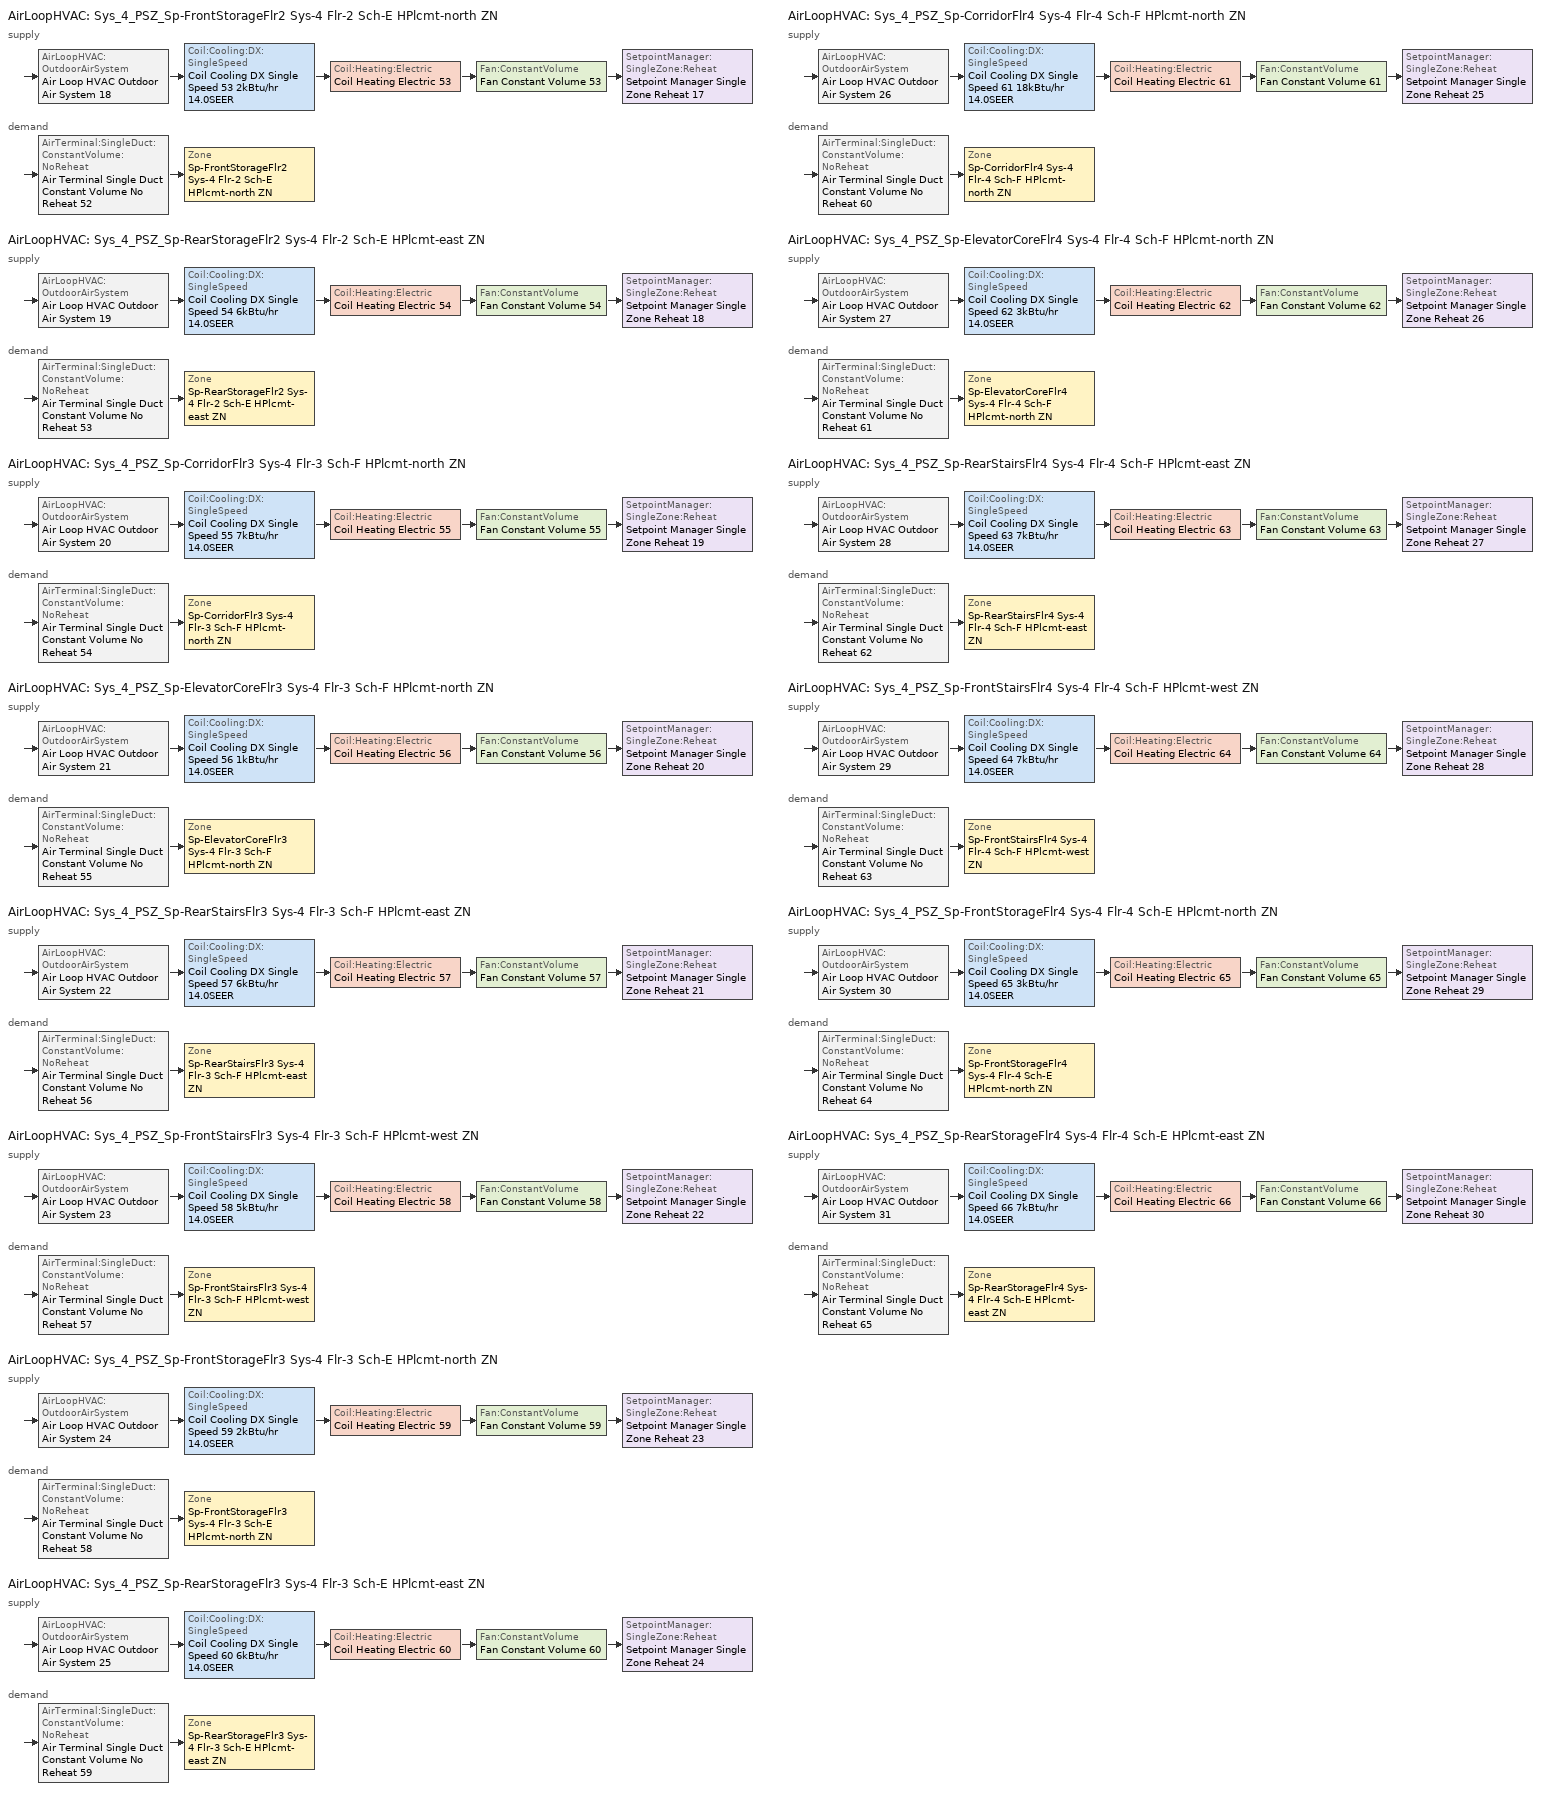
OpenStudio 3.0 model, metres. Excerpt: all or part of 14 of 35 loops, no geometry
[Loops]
AirLoopHVAC 'Sys_4_PSZ_Sp-FrontStorageFlr2 Sys-4 Flr-2 Sch-E HPlcmt-north ZN'
 supply: AirLoopHVAC:OutdoorAirSystem 'Air Loop HVAC Outdoor Air System 18' > Coil:Cooling:DX:SingleSpeed 'Coil Cooling DX Single Speed 53 2kBtu/hr 14.0SEER' > Coil:Heating:Electric 'Coil Heating Electric 53' > Fan:ConstantVolume 'Fan Constant Volume 53' > SetpointManager:SingleZone:Reheat 'Setpoint Manager Single Zone Reheat 17'
 demand: AirTerminal:SingleDuct:ConstantVolume:NoReheat 'Air Terminal Single Duct Constant Volume No Reheat 52' > Zone 'Sp-FrontStorageFlr2 Sys-4 Flr-2 Sch-E HPlcmt-north ZN'
AirLoopHVAC 'Sys_4_PSZ_Sp-RearStorageFlr2 Sys-4 Flr-2 Sch-E HPlcmt-east ZN'
 supply: AirLoopHVAC:OutdoorAirSystem 'Air Loop HVAC Outdoor Air System 19' > Coil:Cooling:DX:SingleSpeed 'Coil Cooling DX Single Speed 54 6kBtu/hr 14.0SEER' > Coil:Heating:Electric 'Coil Heating Electric 54' > Fan:ConstantVolume 'Fan Constant Volume 54' > SetpointManager:SingleZone:Reheat 'Setpoint Manager Single Zone Reheat 18'
 demand: AirTerminal:SingleDuct:ConstantVolume:NoReheat 'Air Terminal Single Duct Constant Volume No Reheat 53' > Zone 'Sp-RearStorageFlr2 Sys-4 Flr-2 Sch-E HPlcmt-east ZN'
AirLoopHVAC 'Sys_4_PSZ_Sp-CorridorFlr3 Sys-4 Flr-3 Sch-F HPlcmt-north ZN'
 supply: AirLoopHVAC:OutdoorAirSystem 'Air Loop HVAC Outdoor Air System 20' > Coil:Cooling:DX:SingleSpeed 'Coil Cooling DX Single Speed 55 7kBtu/hr 14.0SEER' > Coil:Heating:Electric 'Coil Heating Electric 55' > Fan:ConstantVolume 'Fan Constant Volume 55' > SetpointManager:SingleZone:Reheat 'Setpoint Manager Single Zone Reheat 19'
 demand: AirTerminal:SingleDuct:ConstantVolume:NoReheat 'Air Terminal Single Duct Constant Volume No Reheat 54' > Zone 'Sp-CorridorFlr3 Sys-4 Flr-3 Sch-F HPlcmt-north ZN'
AirLoopHVAC 'Sys_4_PSZ_Sp-ElevatorCoreFlr3 Sys-4 Flr-3 Sch-F HPlcmt-north ZN'
 supply: AirLoopHVAC:OutdoorAirSystem 'Air Loop HVAC Outdoor Air System 21' > Coil:Cooling:DX:SingleSpeed 'Coil Cooling DX Single Speed 56 1kBtu/hr 14.0SEER' > Coil:Heating:Electric 'Coil Heating Electric 56' > Fan:ConstantVolume 'Fan Constant Volume 56' > SetpointManager:SingleZone:Reheat 'Setpoint Manager Single Zone Reheat 20'
 demand: AirTerminal:SingleDuct:ConstantVolume:NoReheat 'Air Terminal Single Duct Constant Volume No Reheat 55' > Zone 'Sp-ElevatorCoreFlr3 Sys-4 Flr-3 Sch-F HPlcmt-north ZN'
AirLoopHVAC 'Sys_4_PSZ_Sp-RearStairsFlr3 Sys-4 Flr-3 Sch-F HPlcmt-east ZN'
 supply: AirLoopHVAC:OutdoorAirSystem 'Air Loop HVAC Outdoor Air System 22' > Coil:Cooling:DX:SingleSpeed 'Coil Cooling DX Single Speed 57 6kBtu/hr 14.0SEER' > Coil:Heating:Electric 'Coil Heating Electric 57' > Fan:ConstantVolume 'Fan Constant Volume 57' > SetpointManager:SingleZone:Reheat 'Setpoint Manager Single Zone Reheat 21'
 demand: AirTerminal:SingleDuct:ConstantVolume:NoReheat 'Air Terminal Single Duct Constant Volume No Reheat 56' > Zone 'Sp-RearStairsFlr3 Sys-4 Flr-3 Sch-F HPlcmt-east ZN'
AirLoopHVAC 'Sys_4_PSZ_Sp-FrontStairsFlr3 Sys-4 Flr-3 Sch-F HPlcmt-west ZN'
 supply: AirLoopHVAC:OutdoorAirSystem 'Air Loop HVAC Outdoor Air System 23' > Coil:Cooling:DX:SingleSpeed 'Coil Cooling DX Single Speed 58 5kBtu/hr 14.0SEER' > Coil:Heating:Electric 'Coil Heating Electric 58' > Fan:ConstantVolume 'Fan Constant Volume 58' > SetpointManager:SingleZone:Reheat 'Setpoint Manager Single Zone Reheat 22'
 demand: AirTerminal:SingleDuct:ConstantVolume:NoReheat 'Air Terminal Single Duct Constant Volume No Reheat 57' > Zone 'Sp-FrontStairsFlr3 Sys-4 Flr-3 Sch-F HPlcmt-west ZN'
AirLoopHVAC 'Sys_4_PSZ_Sp-FrontStorageFlr3 Sys-4 Flr-3 Sch-E HPlcmt-north ZN'
 supply: AirLoopHVAC:OutdoorAirSystem 'Air Loop HVAC Outdoor Air System 24' > Coil:Cooling:DX:SingleSpeed 'Coil Cooling DX Single Speed 59 2kBtu/hr 14.0SEER' > Coil:Heating:Electric 'Coil Heating Electric 59' > Fan:ConstantVolume 'Fan Constant Volume 59' > SetpointManager:SingleZone:Reheat 'Setpoint Manager Single Zone Reheat 23'
 demand: AirTerminal:SingleDuct:ConstantVolume:NoReheat 'Air Terminal Single Duct Constant Volume No Reheat 58' > Zone 'Sp-FrontStorageFlr3 Sys-4 Flr-3 Sch-E HPlcmt-north ZN'
AirLoopHVAC 'Sys_4_PSZ_Sp-RearStorageFlr3 Sys-4 Flr-3 Sch-E HPlcmt-east ZN'
 supply: AirLoopHVAC:OutdoorAirSystem 'Air Loop HVAC Outdoor Air System 25' > Coil:Cooling:DX:SingleSpeed 'Coil Cooling DX Single Speed 60 6kBtu/hr 14.0SEER' > Coil:Heating:Electric 'Coil Heating Electric 60' > Fan:ConstantVolume 'Fan Constant Volume 60' > SetpointManager:SingleZone:Reheat 'Setpoint Manager Single Zone Reheat 24'
 demand: AirTerminal:SingleDuct:ConstantVolume:NoReheat 'Air Terminal Single Duct Constant Volume No Reheat 59' > Zone 'Sp-RearStorageFlr3 Sys-4 Flr-3 Sch-E HPlcmt-east ZN'
AirLoopHVAC 'Sys_4_PSZ_Sp-CorridorFlr4 Sys-4 Flr-4 Sch-F HPlcmt-north ZN'
 supply: AirLoopHVAC:OutdoorAirSystem 'Air Loop HVAC Outdoor Air System 26' > Coil:Cooling:DX:SingleSpeed 'Coil Cooling DX Single Speed 61 18kBtu/hr 14.0SEER' > Coil:Heating:Electric 'Coil Heating Electric 61' > Fan:ConstantVolume 'Fan Constant Volume 61' > SetpointManager:SingleZone:Reheat 'Setpoint Manager Single Zone Reheat 25'
 demand: AirTerminal:SingleDuct:ConstantVolume:NoReheat 'Air Terminal Single Duct Constant Volume No Reheat 60' > Zone 'Sp-CorridorFlr4 Sys-4 Flr-4 Sch-F HPlcmt-north ZN'
AirLoopHVAC 'Sys_4_PSZ_Sp-ElevatorCoreFlr4 Sys-4 Flr-4 Sch-F HPlcmt-north ZN'
 supply: AirLoopHVAC:OutdoorAirSystem 'Air Loop HVAC Outdoor Air System 27' > Coil:Cooling:DX:SingleSpeed 'Coil Cooling DX Single Speed 62 3kBtu/hr 14.0SEER' > Coil:Heating:Electric 'Coil Heating Electric 62' > Fan:ConstantVolume 'Fan Constant Volume 62' > SetpointManager:SingleZone:Reheat 'Setpoint Manager Single Zone Reheat 26'
 demand: AirTerminal:SingleDuct:ConstantVolume:NoReheat 'Air Terminal Single Duct Constant Volume No Reheat 61' > Zone 'Sp-ElevatorCoreFlr4 Sys-4 Flr-4 Sch-F HPlcmt-north ZN'
AirLoopHVAC 'Sys_4_PSZ_Sp-RearStairsFlr4 Sys-4 Flr-4 Sch-F HPlcmt-east ZN'
 supply: AirLoopHVAC:OutdoorAirSystem 'Air Loop HVAC Outdoor Air System 28' > Coil:Cooling:DX:SingleSpeed 'Coil Cooling DX Single Speed 63 7kBtu/hr 14.0SEER' > Coil:Heating:Electric 'Coil Heating Electric 63' > Fan:ConstantVolume 'Fan Constant Volume 63' > SetpointManager:SingleZone:Reheat 'Setpoint Manager Single Zone Reheat 27'
 demand: AirTerminal:SingleDuct:ConstantVolume:NoReheat 'Air Terminal Single Duct Constant Volume No Reheat 62' > Zone 'Sp-RearStairsFlr4 Sys-4 Flr-4 Sch-F HPlcmt-east ZN'
AirLoopHVAC 'Sys_4_PSZ_Sp-FrontStairsFlr4 Sys-4 Flr-4 Sch-F HPlcmt-west ZN'
 supply: AirLoopHVAC:OutdoorAirSystem 'Air Loop HVAC Outdoor Air System 29' > Coil:Cooling:DX:SingleSpeed 'Coil Cooling DX Single Speed 64 7kBtu/hr 14.0SEER' > Coil:Heating:Electric 'Coil Heating Electric 64' > Fan:ConstantVolume 'Fan Constant Volume 64' > SetpointManager:SingleZone:Reheat 'Setpoint Manager Single Zone Reheat 28'
 demand: AirTerminal:SingleDuct:ConstantVolume:NoReheat 'Air Terminal Single Duct Constant Volume No Reheat 63' > Zone 'Sp-FrontStairsFlr4 Sys-4 Flr-4 Sch-F HPlcmt-west ZN'
AirLoopHVAC 'Sys_4_PSZ_Sp-FrontStorageFlr4 Sys-4 Flr-4 Sch-E HPlcmt-north ZN'
 supply: AirLoopHVAC:OutdoorAirSystem 'Air Loop HVAC Outdoor Air System 30' > Coil:Cooling:DX:SingleSpeed 'Coil Cooling DX Single Speed 65 3kBtu/hr 14.0SEER' > Coil:Heating:Electric 'Coil Heating Electric 65' > Fan:ConstantVolume 'Fan Constant Volume 65' > SetpointManager:SingleZone:Reheat 'Setpoint Manager Single Zone Reheat 29'
 demand: AirTerminal:SingleDuct:ConstantVolume:NoReheat 'Air Terminal Single Duct Constant Volume No Reheat 64' > Zone 'Sp-FrontStorageFlr4 Sys-4 Flr-4 Sch-E HPlcmt-north ZN'
AirLoopHVAC 'Sys_4_PSZ_Sp-RearStorageFlr4 Sys-4 Flr-4 Sch-E HPlcmt-east ZN'
 supply: AirLoopHVAC:OutdoorAirSystem 'Air Loop HVAC Outdoor Air System 31' > Coil:Cooling:DX:SingleSpeed 'Coil Cooling DX Single Speed 66 7kBtu/hr 14.0SEER' > Coil:Heating:Electric 'Coil Heating Electric 66' > Fan:ConstantVolume 'Fan Constant Volume 66' > SetpointManager:SingleZone:Reheat 'Setpoint Manager Single Zone Reheat 30'
 demand: AirTerminal:SingleDuct:ConstantVolume:NoReheat 'Air Terminal Single Duct Constant Volume No Reheat 65' > Zone 'Sp-RearStorageFlr4 Sys-4 Flr-4 Sch-E HPlcmt-east ZN'
[Sizing:Zone] Zone Cooling Design Supply Air Temperature Input Method=SupplyAirTemperature; Zone Cooling Design Supply Air Temperature {C}=13; Zone Cooling Design Supply Air Temperature Difference {deltaC}=11.11; Zone Heating Design Supply Air Temperature Input Method=SupplyAirTemperature; Zone Heating Design Supply Air Temperature {C}=43; Zone Heating Design Supply Air Temperature Difference {deltaC}=11.11; Zone Cooling Design Supply Air Humidity Ratio {kg-H2O/kg-air}=0.0085; Zone Heating Design Supply Air Humidity Ratio {kg-H2O/kg-air}=0.008; Zone Heating Sizing Factor=1.3; Zone Cooling Sizing Factor=1.1; Cooling Design Air Flow Method=DesignDay; Heating Design Air Flow Method=DesignDay; Account for Dedicated Outdoor Air System=No; Dedicated Outdoor Air System Control Strategy=NeutralSupplyAir; Dedicated Outdoor Air Low Setpoint Temperature for Design {C}=autosize; Dedicated Outdoor Air High Setpoint Temperature for Design {C}=autosize
Sp-FrontStorageFlr2 Sys-4 Flr-2 Sch-E HPlcmt-north ZN; Sp-RearStorageFlr2 Sys-4 Flr-2 Sch-E HPlcmt-east ZN; Sp-CorridorFlr3 Sys-4 Flr-3 Sch-F HPlcmt-north ZN; Sp-ElevatorCoreFlr3 Sys-4 Flr-3 Sch-F HPlcmt-north ZN; Sp-RearStairsFlr3 Sys-4 Flr-3 Sch-F HPlcmt-east ZN; Sp-FrontStairsFlr3 Sys-4 Flr-3 Sch-F HPlcmt-west ZN; Sp-FrontStorageFlr3 Sys-4 Flr-3 Sch-E HPlcmt-north ZN; Sp-RearStorageFlr3 Sys-4 Flr-3 Sch-E HPlcmt-east ZN; Sp-CorridorFlr4 Sys-4 Flr-4 Sch-F HPlcmt-north ZN; Sp-ElevatorCoreFlr4 Sys-4 Flr-4 Sch-F HPlcmt-north ZN; Sp-RearStairsFlr4 Sys-4 Flr-4 Sch-F HPlcmt-east ZN; Sp-FrontStairsFlr4 Sys-4 Flr-4 Sch-F HPlcmt-west ZN; Sp-FrontStorageFlr4 Sys-4 Flr-4 Sch-E HPlcmt-north ZN; Sp-RearStorageFlr4 Sys-4 Flr-4 Sch-E HPlcmt-east ZN
[Zone equipment]
Sp-FrontStorageFlr2 Sys-4 Flr-2 Sch-E HPlcmt-north ZN: Air Terminal Single Duct Constant Volume No Reheat 52, Zone HVAC Baseboard Convective Electric 52
Sp-RearStorageFlr2 Sys-4 Flr-2 Sch-E HPlcmt-east ZN: Air Terminal Single Duct Constant Volume No Reheat 53, Zone HVAC Baseboard Convective Electric 53
Sp-CorridorFlr3 Sys-4 Flr-3 Sch-F HPlcmt-north ZN: Air Terminal Single Duct Constant Volume No Reheat 54, Zone HVAC Baseboard Convective Electric 54
Sp-ElevatorCoreFlr3 Sys-4 Flr-3 Sch-F HPlcmt-north ZN: Air Terminal Single Duct Constant Volume No Reheat 55, Zone HVAC Baseboard Convective Electric 55
Sp-RearStairsFlr3 Sys-4 Flr-3 Sch-F HPlcmt-east ZN: Air Terminal Single Duct Constant Volume No Reheat 56, Zone HVAC Baseboard Convective Electric 56
Sp-FrontStairsFlr3 Sys-4 Flr-3 Sch-F HPlcmt-west ZN: Air Terminal Single Duct Constant Volume No Reheat 57, Zone HVAC Baseboard Convective Electric 57
Sp-FrontStorageFlr3 Sys-4 Flr-3 Sch-E HPlcmt-north ZN: Air Terminal Single Duct Constant Volume No Reheat 58, Zone HVAC Baseboard Convective Electric 58
Sp-RearStorageFlr3 Sys-4 Flr-3 Sch-E HPlcmt-east ZN: Air Terminal Single Duct Constant Volume No Reheat 59, Zone HVAC Baseboard Convective Electric 59
Sp-CorridorFlr4 Sys-4 Flr-4 Sch-F HPlcmt-north ZN: Air Terminal Single Duct Constant Volume No Reheat 60, Zone HVAC Baseboard Convective Electric 60
Sp-ElevatorCoreFlr4 Sys-4 Flr-4 Sch-F HPlcmt-north ZN: Air Terminal Single Duct Constant Volume No Reheat 61, Zone HVAC Baseboard Convective Electric 61
Sp-RearStairsFlr4 Sys-4 Flr-4 Sch-F HPlcmt-east ZN: Air Terminal Single Duct Constant Volume No Reheat 62, Zone HVAC Baseboard Convective Electric 62
Sp-FrontStairsFlr4 Sys-4 Flr-4 Sch-F HPlcmt-west ZN: Air Terminal Single Duct Constant Volume No Reheat 63, Zone HVAC Baseboard Convective Electric 63
Sp-FrontStorageFlr4 Sys-4 Flr-4 Sch-E HPlcmt-north ZN: Air Terminal Single Duct Constant Volume No Reheat 64, Zone HVAC Baseboard Convective Electric 64
Sp-RearStorageFlr4 Sys-4 Flr-4 Sch-E HPlcmt-east ZN: Air Terminal Single Duct Constant Volume No Reheat 65, Zone HVAC Baseboard Convective Electric 65
[AirLoopHVAC] Design Supply Air Flow Rate {m3/s}=AutoSize
Name | Availability Schedule
Sys_4_PSZ_Sp-FrontStorageFlr2 Sys-4 Flr-2 Sch-E HPlcmt-north ZN | Sys_4_PSZ_Sp-FrontStorageFlr2 Sys-4 Flr-2 Sch-E HPlcmt-north ZN Occ Sch
Sys_4_PSZ_Sp-RearStorageFlr2 Sys-4 Flr-2 Sch-E HPlcmt-east ZN | Sys_4_PSZ_Sp-RearStorageFlr2 Sys-4 Flr-2 Sch-E HPlcmt-east ZN Occ Sch
Sys_4_PSZ_Sp-CorridorFlr3 Sys-4 Flr-3 Sch-F HPlcmt-north ZN | Sys_4_PSZ_Sp-CorridorFlr3 Sys-4 Flr-3 Sch-F HPlcmt-north ZN Occ Sch
Sys_4_PSZ_Sp-ElevatorCoreFlr3 Sys-4 Flr-3 Sch-F HPlcmt-north ZN | Sys_4_PSZ_Sp-ElevatorCoreFlr3 Sys-4 Flr-3 Sch-F HPlcmt-north ZN Occ Sch
Sys_4_PSZ_Sp-RearStairsFlr3 Sys-4 Flr-3 Sch-F HPlcmt-east ZN | Sys_4_PSZ_Sp-RearStairsFlr3 Sys-4 Flr-3 Sch-F HPlcmt-east ZN Occ Sch
Sys_4_PSZ_Sp-FrontStairsFlr3 Sys-4 Flr-3 Sch-F HPlcmt-west ZN | Sys_4_PSZ_Sp-FrontStairsFlr3 Sys-4 Flr-3 Sch-F HPlcmt-west ZN Occ Sch
Sys_4_PSZ_Sp-FrontStorageFlr3 Sys-4 Flr-3 Sch-E HPlcmt-north ZN | Sys_4_PSZ_Sp-FrontStorageFlr3 Sys-4 Flr-3 Sch-E HPlcmt-north ZN Occ Sch
Sys_4_PSZ_Sp-RearStorageFlr3 Sys-4 Flr-3 Sch-E HPlcmt-east ZN | Sys_4_PSZ_Sp-RearStorageFlr3 Sys-4 Flr-3 Sch-E HPlcmt-east ZN Occ Sch
Sys_4_PSZ_Sp-CorridorFlr4 Sys-4 Flr-4 Sch-F HPlcmt-north ZN | Sys_4_PSZ_Sp-CorridorFlr4 Sys-4 Flr-4 Sch-F HPlcmt-north ZN Occ Sch
Sys_4_PSZ_Sp-ElevatorCoreFlr4 Sys-4 Flr-4 Sch-F HPlcmt-north ZN | Sys_4_PSZ_Sp-ElevatorCoreFlr4 Sys-4 Flr-4 Sch-F HPlcmt-north ZN Occ Sch
Sys_4_PSZ_Sp-RearStairsFlr4 Sys-4 Flr-4 Sch-F HPlcmt-east ZN | Sys_4_PSZ_Sp-RearStairsFlr4 Sys-4 Flr-4 Sch-F HPlcmt-east ZN Occ Sch
Sys_4_PSZ_Sp-FrontStairsFlr4 Sys-4 Flr-4 Sch-F HPlcmt-west ZN | Sys_4_PSZ_Sp-FrontStairsFlr4 Sys-4 Flr-4 Sch-F HPlcmt-west ZN Occ Sch
Sys_4_PSZ_Sp-FrontStorageFlr4 Sys-4 Flr-4 Sch-E HPlcmt-north ZN | Sys_4_PSZ_Sp-FrontStorageFlr4 Sys-4 Flr-4 Sch-E HPlcmt-north ZN Occ Sch
Sys_4_PSZ_Sp-RearStorageFlr4 Sys-4 Flr-4 Sch-E HPlcmt-east ZN | Sys_4_PSZ_Sp-RearStorageFlr4 Sys-4 Flr-4 Sch-E HPlcmt-east ZN Occ Sch
[Sizing:System] Type of Load to Size On=Sensible; Design Outdoor Air Flow Rate {m3/s}=Autosize; Central Heating Maximum System Air Flow Ratio=1; Preheat Design Temperature {C}=7; Preheat Design Humidity Ratio {kg-H2O/kg-Air}=0.008; Precool Design Temperature {C}=13; Precool Design Humidity Ratio {kg-H2O/kg-Air}=0.008; Central Cooling Design Supply Air Temperature {C}=13; Central Heating Design Supply Air Temperature {C}=43; Sizing Option=NonCoincident; 100% Outdoor Air in Cooling=No; 100% Outdoor Air in Heating=No; Central Cooling Design Supply Air Humidity Ratio {kg-H2O/kg-Air}=0.0085; Central Heating Design Supply Air Humidity Ratio {kg-H2O/kg-Air}=0.008; Cooling Design Air Flow Method=DesignDay; Cooling Design Air Flow Rate {m3/s}=0; Heating Design Air Flow Method=DesignDay; Heating Design Air Flow Rate {m3/s}=0; System Outdoor Air Method=ZoneSum; Zone Maximum Outdoor Air Fraction=1; Cooling Supply Air Flow Rate Per Floor Area {m3/s-m2}=0.00996765; Cooling Fraction of Autosized Cooling Supply Air Flow Rate=1; Cooling Supply Air Flow Rate Per Unit Cooling Capacity {m3/s-W}=3.94755e-05; Heating Supply Air Flow Rate Per Floor Area {m3/s-m2}=0.00996765; Heating Fraction of Autosized Heating Supply Air Flow Rate=1; Heating Fraction of Autosized Cooling Supply Air Flow Rate=1; Heating Supply Air Flow Rate Per Unit Heating Capacity {m3/s-W}=3.15882e-05; Cooling Design Capacity Method=CoolingDesignCapacity; Cooling Design Capacity {W}=autosize; Cooling Design Capacity Per Floor Area {W/m2}=234.7; Fraction of Autosized Cooling Design Capacity=1; Heating Design Capacity Method=HeatingDesignCapacity; Heating Design Capacity {W}=autosize; Heating Design Capacity Per Floor Area {W/m2}=157; Fraction of Autosized Heating Design Capacity=1; Central Cooling Capacity Control Method=OnOff
Sys_4_PSZ_Sp-FrontStorageFlr2 Sys-4 Flr-2 Sch-E HPlcmt-north ZN; Sys_4_PSZ_Sp-RearStorageFlr2 Sys-4 Flr-2 Sch-E HPlcmt-east ZN; Sys_4_PSZ_Sp-CorridorFlr3 Sys-4 Flr-3 Sch-F HPlcmt-north ZN; Sys_4_PSZ_Sp-ElevatorCoreFlr3 Sys-4 Flr-3 Sch-F HPlcmt-north ZN; Sys_4_PSZ_Sp-RearStairsFlr3 Sys-4 Flr-3 Sch-F HPlcmt-east ZN; Sys_4_PSZ_Sp-FrontStairsFlr3 Sys-4 Flr-3 Sch-F HPlcmt-west ZN; Sys_4_PSZ_Sp-FrontStorageFlr3 Sys-4 Flr-3 Sch-E HPlcmt-north ZN; Sys_4_PSZ_Sp-RearStorageFlr3 Sys-4 Flr-3 Sch-E HPlcmt-east ZN; Sys_4_PSZ_Sp-CorridorFlr4 Sys-4 Flr-4 Sch-F HPlcmt-north ZN; Sys_4_PSZ_Sp-ElevatorCoreFlr4 Sys-4 Flr-4 Sch-F HPlcmt-north ZN; Sys_4_PSZ_Sp-RearStairsFlr4 Sys-4 Flr-4 Sch-F HPlcmt-east ZN; Sys_4_PSZ_Sp-FrontStairsFlr4 Sys-4 Flr-4 Sch-F HPlcmt-west ZN; Sys_4_PSZ_Sp-FrontStorageFlr4 Sys-4 Flr-4 Sch-E HPlcmt-north ZN; Sys_4_PSZ_Sp-RearStorageFlr4 Sys-4 Flr-4 Sch-E HPlcmt-east ZN
[Fan:ConstantVolume] Availability Schedule=Always On Discrete; Fan Total Efficiency=0.39975; Pressure Rise {Pa}=640; Maximum Flow Rate {m3/s}=AutoSize; Motor Efficiency=0.615
Fan Constant Volume 53; Fan Constant Volume 54; Fan Constant Volume 55; Fan Constant Volume 56; Fan Constant Volume 57; Fan Constant Volume 58; Fan Constant Volume 59; Fan Constant Volume 60; Fan Constant Volume 61; Fan Constant Volume 62; Fan Constant Volume 63; Fan Constant Volume 64; Fan Constant Volume 65; Fan Constant Volume 66
[Coil:Heating:Electric] Availability Schedule=Always On Discrete
Coil Heating Electric 53; Coil Heating Electric 54; Coil Heating Electric 55; Coil Heating Electric 56; Coil Heating Electric 57; Coil Heating Electric 58; Coil Heating Electric 59; Coil Heating Electric 60; Coil Heating Electric 61; Coil Heating Electric 62; Coil Heating Electric 63; Coil Heating Electric 64; Coil Heating Electric 65; Coil Heating Electric 66
[Coil:Cooling:DX:SingleSpeed] Availability Schedule=Always On Discrete; Rated Total Cooling Capacity {W}=autosize; Rated Sensible Heat Ratio=autosize; Rated COP {W/W}=4.11713; Rated Air Flow Rate {m3/s}=autosize; Rated Evaporator Fan Power Per Volume Flow Rate {W/(m3/s)}=773.3; Total Cooling Capacity Function of Temperature Curve=DXCOOL-NECB2011-REF-CAPFT; Total Cooling Capacity Function of Flow Fraction Curve=DXCOOL-NECB2011-REF-CAPFFLOW; Energy Input Ratio Function of Temperature Curve=DXCOOL-NECB2011-REF-COOLEIRFT; Energy Input Ratio Function of Flow Fraction Curve=DXCOOL-NECB2011-REF-COOLEIRFFLOW; Part Load Fraction Correlation Curve=DXCOOL-NECB2011-REF-COOLPLFFPLR; Condenser Type=AirCooled; Evaporative Condenser Effectiveness=0; Evaporative Condenser Air Flow Rate {m3/s}=Autosize; Evaporative Condenser Pump Rated Power Consumption {W}=Autosize; Crankcase Heater Capacity {W}=0; Maximum Outdoor Dry-Bulb Temperature for Crankcase Heater Operation {C}=0; Basin Heater Capacity {W/K}=0; Basin Heater Setpoint Temperature {C}=10
Coil Cooling DX Single Speed 53 2kBtu/hr 14.0SEER; Coil Cooling DX Single Speed 54 6kBtu/hr 14.0SEER; Coil Cooling DX Single Speed 55 7kBtu/hr 14.0SEER; Coil Cooling DX Single Speed 56 1kBtu/hr 14.0SEER; Coil Cooling DX Single Speed 57 6kBtu/hr 14.0SEER; Coil Cooling DX Single Speed 58 5kBtu/hr 14.0SEER; Coil Cooling DX Single Speed 59 2kBtu/hr 14.0SEER; Coil Cooling DX Single Speed 60 6kBtu/hr 14.0SEER; Coil Cooling DX Single Speed 61 18kBtu/hr 14.0SEER; Coil Cooling DX Single Speed 62 3kBtu/hr 14.0SEER; Coil Cooling DX Single Speed 63 7kBtu/hr 14.0SEER; Coil Cooling DX Single Speed 64 7kBtu/hr 14.0SEER; Coil Cooling DX Single Speed 65 3kBtu/hr 14.0SEER; Coil Cooling DX Single Speed 66 7kBtu/hr 14.0SEER
[Controller:OutdoorAir] Minimum Outdoor Air Flow Rate {m3/s}=autosize; Maximum Outdoor Air Flow Rate {m3/s}=Autosize; Economizer Control Type=NoEconomizer; Economizer Control Action Type=ModulateFlow; Economizer Maximum Limit Dry-Bulb Temperature {C}=28; Economizer Maximum Limit Enthalpy {J/kg}=64000; Economizer Minimum Limit Dry-Bulb Temperature {C}=-100; Lockout Type=NoLockout; Minimum Limit Type=FixedMinimum; High Humidity Control=No; Heat Recovery Bypass Control Type=BypassWhenWithinEconomizerLimits
Name | Minimum Outdoor Air Schedule | Controller Mechanical Ventilation
Controller Outdoor Air 18 | Sys_4_PSZ_Sp-FrontStorageFlr2 Sys-4 Flr-2 Sch-E HPlcmt-north ZN Occ Sch | Controller Mechanical Ventilation 18
Controller Outdoor Air 19 | Sys_4_PSZ_Sp-RearStorageFlr2 Sys-4 Flr-2 Sch-E HPlcmt-east ZN Occ Sch | Controller Mechanical Ventilation 19
Controller Outdoor Air 20 | Sys_4_PSZ_Sp-CorridorFlr3 Sys-4 Flr-3 Sch-F HPlcmt-north ZN Occ Sch | Controller Mechanical Ventilation 20
Controller Outdoor Air 21 | Sys_4_PSZ_Sp-ElevatorCoreFlr3 Sys-4 Flr-3 Sch-F HPlcmt-north ZN Occ Sch | Controller Mechanical Ventilation 21
Controller Outdoor Air 22 | Sys_4_PSZ_Sp-RearStairsFlr3 Sys-4 Flr-3 Sch-F HPlcmt-east ZN Occ Sch | Controller Mechanical Ventilation 22
Controller Outdoor Air 23 | Sys_4_PSZ_Sp-FrontStairsFlr3 Sys-4 Flr-3 Sch-F HPlcmt-west ZN Occ Sch | Controller Mechanical Ventilation 23
Controller Outdoor Air 24 | Sys_4_PSZ_Sp-FrontStorageFlr3 Sys-4 Flr-3 Sch-E HPlcmt-north ZN Occ Sch | Controller Mechanical Ventilation 24
Controller Outdoor Air 25 | Sys_4_PSZ_Sp-RearStorageFlr3 Sys-4 Flr-3 Sch-E HPlcmt-east ZN Occ Sch | Controller Mechanical Ventilation 25
Controller Outdoor Air 26 | Sys_4_PSZ_Sp-CorridorFlr4 Sys-4 Flr-4 Sch-F HPlcmt-north ZN Occ Sch | Controller Mechanical Ventilation 26
Controller Outdoor Air 27 | Sys_4_PSZ_Sp-ElevatorCoreFlr4 Sys-4 Flr-4 Sch-F HPlcmt-north ZN Occ Sch | Controller Mechanical Ventilation 27
Controller Outdoor Air 28 | Sys_4_PSZ_Sp-RearStairsFlr4 Sys-4 Flr-4 Sch-F HPlcmt-east ZN Occ Sch | Controller Mechanical Ventilation 28
Controller Outdoor Air 29 | Sys_4_PSZ_Sp-FrontStairsFlr4 Sys-4 Flr-4 Sch-F HPlcmt-west ZN Occ Sch | Controller Mechanical Ventilation 29
Controller Outdoor Air 30 | Sys_4_PSZ_Sp-FrontStorageFlr4 Sys-4 Flr-4 Sch-E HPlcmt-north ZN Occ Sch | Controller Mechanical Ventilation 30
Controller Outdoor Air 31 | Sys_4_PSZ_Sp-RearStorageFlr4 Sys-4 Flr-4 Sch-E HPlcmt-east ZN Occ Sch | Controller Mechanical Ventilation 31
[Controller:MechanicalVentilation] Availability Schedule=Always On Discrete; System Outdoor Air Method=ZoneSum
Controller Mechanical Ventilation 18; Controller Mechanical Ventilation 19; Controller Mechanical Ventilation 20; Controller Mechanical Ventilation 21; Controller Mechanical Ventilation 22; Controller Mechanical Ventilation 23; Controller Mechanical Ventilation 24; Controller Mechanical Ventilation 25; Controller Mechanical Ventilation 26; Controller Mechanical Ventilation 27; Controller Mechanical Ventilation 28; Controller Mechanical Ventilation 29; Controller Mechanical Ventilation 30; Controller Mechanical Ventilation 31
[AirLoopHVAC:OutdoorAirSystem]
Name | Controller
Air Loop HVAC Outdoor Air System 18 | Controller Outdoor Air 18
Air Loop HVAC Outdoor Air System 19 | Controller Outdoor Air 19
Air Loop HVAC Outdoor Air System 20 | Controller Outdoor Air 20
Air Loop HVAC Outdoor Air System 21 | Controller Outdoor Air 21
Air Loop HVAC Outdoor Air System 22 | Controller Outdoor Air 22
Air Loop HVAC Outdoor Air System 23 | Controller Outdoor Air 23
Air Loop HVAC Outdoor Air System 24 | Controller Outdoor Air 24
Air Loop HVAC Outdoor Air System 25 | Controller Outdoor Air 25
Air Loop HVAC Outdoor Air System 26 | Controller Outdoor Air 26
Air Loop HVAC Outdoor Air System 27 | Controller Outdoor Air 27
Air Loop HVAC Outdoor Air System 28 | Controller Outdoor Air 28
Air Loop HVAC Outdoor Air System 29 | Controller Outdoor Air 29
Air Loop HVAC Outdoor Air System 30 | Controller Outdoor Air 30
Air Loop HVAC Outdoor Air System 31 | Controller Outdoor Air 31
[ZoneHVAC:Baseboard:Convective:Electric] Availability Schedule=Always On Discrete; Nominal Capacity {W}=autosize; Efficiency=1
Zone HVAC Baseboard Convective Electric 52; Zone HVAC Baseboard Convective Electric 53; Zone HVAC Baseboard Convective Electric 54; Zone HVAC Baseboard Convective Electric 55; Zone HVAC Baseboard Convective Electric 56; Zone HVAC Baseboard Convective Electric 57; Zone HVAC Baseboard Convective Electric 58; Zone HVAC Baseboard Convective Electric 59; Zone HVAC Baseboard Convective Electric 60; Zone HVAC Baseboard Convective Electric 61; Zone HVAC Baseboard Convective Electric 62; Zone HVAC Baseboard Convective Electric 63; Zone HVAC Baseboard Convective Electric 64; Zone HVAC Baseboard Convective Electric 65
[AirTerminal:SingleDuct:ConstantVolume:NoReheat] Availability Schedule=Always On Discrete; Maximum Air Flow Rate {m3/s}=AutoSize
Air Terminal Single Duct Constant Volume No Reheat 52; Air Terminal Single Duct Constant Volume No Reheat 53; Air Terminal Single Duct Constant Volume No Reheat 54; Air Terminal Single Duct Constant Volume No Reheat 55; Air Terminal Single Duct Constant Volume No Reheat 56; Air Terminal Single Duct Constant Volume No Reheat 57; Air Terminal Single Duct Constant Volume No Reheat 58; Air Terminal Single Duct Constant Volume No Reheat 59; Air Terminal Single Duct Constant Volume No Reheat 60; Air Terminal Single Duct Constant Volume No Reheat 61; Air Terminal Single Duct Constant Volume No Reheat 62; Air Terminal Single Duct Constant Volume No Reheat 63; Air Terminal Single Duct Constant Volume No Reheat 64; Air Terminal Single Duct Constant Volume No Reheat 65
[SetpointManager:SingleZone:Reheat] Minimum Supply Air Temperature {C}=13; Maximum Supply Air Temperature {C}=43
Name | Control Zone
Setpoint Manager Single Zone Reheat 17 | Sp-FrontStorageFlr2 Sys-4 Flr-2 Sch-E HPlcmt-north ZN
Setpoint Manager Single Zone Reheat 18 | Sp-RearStorageFlr2 Sys-4 Flr-2 Sch-E HPlcmt-east ZN
Setpoint Manager Single Zone Reheat 19 | Sp-CorridorFlr3 Sys-4 Flr-3 Sch-F HPlcmt-north ZN
Setpoint Manager Single Zone Reheat 20 | Sp-ElevatorCoreFlr3 Sys-4 Flr-3 Sch-F HPlcmt-north ZN
Setpoint Manager Single Zone Reheat 21 | Sp-RearStairsFlr3 Sys-4 Flr-3 Sch-F HPlcmt-east ZN
Setpoint Manager Single Zone Reheat 22 | Sp-FrontStairsFlr3 Sys-4 Flr-3 Sch-F HPlcmt-west ZN
Setpoint Manager Single Zone Reheat 23 | Sp-FrontStorageFlr3 Sys-4 Flr-3 Sch-E HPlcmt-north ZN
Setpoint Manager Single Zone Reheat 24 | Sp-RearStorageFlr3 Sys-4 Flr-3 Sch-E HPlcmt-east ZN
Setpoint Manager Single Zone Reheat 25 | Sp-CorridorFlr4 Sys-4 Flr-4 Sch-F HPlcmt-north ZN
Setpoint Manager Single Zone Reheat 26 | Sp-ElevatorCoreFlr4 Sys-4 Flr-4 Sch-F HPlcmt-north ZN
Setpoint Manager Single Zone Reheat 27 | Sp-RearStairsFlr4 Sys-4 Flr-4 Sch-F HPlcmt-east ZN
Setpoint Manager Single Zone Reheat 28 | Sp-FrontStairsFlr4 Sys-4 Flr-4 Sch-F HPlcmt-west ZN
Setpoint Manager Single Zone Reheat 29 | Sp-FrontStorageFlr4 Sys-4 Flr-4 Sch-E HPlcmt-north ZN
Setpoint Manager Single Zone Reheat 30 | Sp-RearStorageFlr4 Sys-4 Flr-4 Sch-E HPlcmt-east ZN
[Schedule:Constant]
Always On Discrete: Value=1
[Schedule:Ruleset]
Name | Default Day Schedule | Summer Design Day Schedule | Winter Design Day Schedule
Sys_4_PSZ_Sp-CorridorFlr3 Sys-4 Flr-3 Sch-F HPlcmt-north ZN Occ Sch | Sys_4_PSZ_Sp-CorridorFlr3 Sys-4 Flr-3 Sch-F HPlcmt-north ZN Occ Sch Default | Sys_4_PSZ_Sp-CorridorFlr3 Sys-4 Flr-3 Sch-F HPlcmt-north ZN Occ Sch Summer Design Day | Sys_4_PSZ_Sp-CorridorFlr3 Sys-4 Flr-3 Sch-F HPlcmt-north ZN Occ Sch Winter Design Day
Sys_4_PSZ_Sp-CorridorFlr4 Sys-4 Flr-4 Sch-F HPlcmt-north ZN Occ Sch | Sys_4_PSZ_Sp-CorridorFlr4 Sys-4 Flr-4 Sch-F HPlcmt-north ZN Occ Sch Default | Sys_4_PSZ_Sp-CorridorFlr4 Sys-4 Flr-4 Sch-F HPlcmt-north ZN Occ Sch Summer Design Day | Sys_4_PSZ_Sp-CorridorFlr4 Sys-4 Flr-4 Sch-F HPlcmt-north ZN Occ Sch Winter Design Day
Sys_4_PSZ_Sp-ElevatorCoreFlr3 Sys-4 Flr-3 Sch-F HPlcmt-north ZN Occ Sch | Sys_4_PSZ_Sp-ElevatorCoreFlr3 Sys-4 Flr-3 Sch-F HPlcmt-north ZN Occ Sch Default | Sys_4_PSZ_Sp-ElevatorCoreFlr3 Sys-4 Flr-3 Sch-F HPlcmt-north ZN Occ Sch Summer Design Day | Sys_4_PSZ_Sp-ElevatorCoreFlr3 Sys-4 Flr-3 Sch-F HPlcmt-north ZN Occ Sch Winter Design Day
Sys_4_PSZ_Sp-ElevatorCoreFlr4 Sys-4 Flr-4 Sch-F HPlcmt-north ZN Occ Sch | Sys_4_PSZ_Sp-ElevatorCoreFlr4 Sys-4 Flr-4 Sch-F HPlcmt-north ZN Occ Sch Default | Sys_4_PSZ_Sp-ElevatorCoreFlr4 Sys-4 Flr-4 Sch-F HPlcmt-north ZN Occ Sch Summer Design Day | Sys_4_PSZ_Sp-ElevatorCoreFlr4 Sys-4 Flr-4 Sch-F HPlcmt-north ZN Occ Sch Winter Design Day
Sys_4_PSZ_Sp-FrontStairsFlr3 Sys-4 Flr-3 Sch-F HPlcmt-west ZN Occ Sch | Sys_4_PSZ_Sp-FrontStairsFlr3 Sys-4 Flr-3 Sch-F HPlcmt-west ZN Occ Sch Default | Sys_4_PSZ_Sp-FrontStairsFlr3 Sys-4 Flr-3 Sch-F HPlcmt-west ZN Occ Sch Summer Design Day | Sys_4_PSZ_Sp-FrontStairsFlr3 Sys-4 Flr-3 Sch-F HPlcmt-west ZN Occ Sch Winter Design Day
Sys_4_PSZ_Sp-FrontStairsFlr4 Sys-4 Flr-4 Sch-F HPlcmt-west ZN Occ Sch | Sys_4_PSZ_Sp-FrontStairsFlr4 Sys-4 Flr-4 Sch-F HPlcmt-west ZN Occ Sch Default | Sys_4_PSZ_Sp-FrontStairsFlr4 Sys-4 Flr-4 Sch-F HPlcmt-west ZN Occ Sch Summer Design Day | Sys_4_PSZ_Sp-FrontStairsFlr4 Sys-4 Flr-4 Sch-F HPlcmt-west ZN Occ Sch Winter Design Day
Sys_4_PSZ_Sp-FrontStorageFlr2 Sys-4 Flr-2 Sch-E HPlcmt-north ZN Occ Sch | Sys_4_PSZ_Sp-FrontStorageFlr2 Sys-4 Flr-2 Sch-E HPlcmt-north ZN Occ Sch Default | Sys_4_PSZ_Sp-FrontStorageFlr2 Sys-4 Flr-2 Sch-E HPlcmt-north ZN Occ Sch Summer Design Day | Sys_4_PSZ_Sp-FrontStorageFlr2 Sys-4 Flr-2 Sch-E HPlcmt-north ZN Occ Sch Winter Design Day
Sys_4_PSZ_Sp-FrontStorageFlr3 Sys-4 Flr-3 Sch-E HPlcmt-north ZN Occ Sch | Sys_4_PSZ_Sp-FrontStorageFlr3 Sys-4 Flr-3 Sch-E HPlcmt-north ZN Occ Sch Default | Sys_4_PSZ_Sp-FrontStorageFlr3 Sys-4 Flr-3 Sch-E HPlcmt-north ZN Occ Sch Summer Design Day | Sys_4_PSZ_Sp-FrontStorageFlr3 Sys-4 Flr-3 Sch-E HPlcmt-north ZN Occ Sch Winter Design Day
Sys_4_PSZ_Sp-FrontStorageFlr4 Sys-4 Flr-4 Sch-E HPlcmt-north ZN Occ Sch | Sys_4_PSZ_Sp-FrontStorageFlr4 Sys-4 Flr-4 Sch-E HPlcmt-north ZN Occ Sch Default | Sys_4_PSZ_Sp-FrontStorageFlr4 Sys-4 Flr-4 Sch-E HPlcmt-north ZN Occ Sch Summer Design Day | Sys_4_PSZ_Sp-FrontStorageFlr4 Sys-4 Flr-4 Sch-E HPlcmt-north ZN Occ Sch Winter Design Day
Sys_4_PSZ_Sp-RearStairsFlr3 Sys-4 Flr-3 Sch-F HPlcmt-east ZN Occ Sch | Sys_4_PSZ_Sp-RearStairsFlr3 Sys-4 Flr-3 Sch-F HPlcmt-east ZN Occ Sch Default | Sys_4_PSZ_Sp-RearStairsFlr3 Sys-4 Flr-3 Sch-F HPlcmt-east ZN Occ Sch Summer Design Day | Sys_4_PSZ_Sp-RearStairsFlr3 Sys-4 Flr-3 Sch-F HPlcmt-east ZN Occ Sch Winter Design Day
Sys_4_PSZ_Sp-RearStairsFlr4 Sys-4 Flr-4 Sch-F HPlcmt-east ZN Occ Sch | Sys_4_PSZ_Sp-RearStairsFlr4 Sys-4 Flr-4 Sch-F HPlcmt-east ZN Occ Sch Default | Sys_4_PSZ_Sp-RearStairsFlr4 Sys-4 Flr-4 Sch-F HPlcmt-east ZN Occ Sch Summer Design Day | Sys_4_PSZ_Sp-RearStairsFlr4 Sys-4 Flr-4 Sch-F HPlcmt-east ZN Occ Sch Winter Design Day
Sys_4_PSZ_Sp-RearStorageFlr2 Sys-4 Flr-2 Sch-E HPlcmt-east ZN Occ Sch | Sys_4_PSZ_Sp-RearStorageFlr2 Sys-4 Flr-2 Sch-E HPlcmt-east ZN Occ Sch Default | Sys_4_PSZ_Sp-RearStorageFlr2 Sys-4 Flr-2 Sch-E HPlcmt-east ZN Occ Sch Summer Design Day | Sys_4_PSZ_Sp-RearStorageFlr2 Sys-4 Flr-2 Sch-E HPlcmt-east ZN Occ Sch Winter Design Day
Sys_4_PSZ_Sp-RearStorageFlr3 Sys-4 Flr-3 Sch-E HPlcmt-east ZN Occ Sch | Sys_4_PSZ_Sp-RearStorageFlr3 Sys-4 Flr-3 Sch-E HPlcmt-east ZN Occ Sch Default | Sys_4_PSZ_Sp-RearStorageFlr3 Sys-4 Flr-3 Sch-E HPlcmt-east ZN Occ Sch Summer Design Day | Sys_4_PSZ_Sp-RearStorageFlr3 Sys-4 Flr-3 Sch-E HPlcmt-east ZN Occ Sch Winter Design Day
Sys_4_PSZ_Sp-RearStorageFlr4 Sys-4 Flr-4 Sch-E HPlcmt-east ZN Occ Sch | Sys_4_PSZ_Sp-RearStorageFlr4 Sys-4 Flr-4 Sch-E HPlcmt-east ZN Occ Sch Default | Sys_4_PSZ_Sp-RearStorageFlr4 Sys-4 Flr-4 Sch-E HPlcmt-east ZN Occ Sch Summer Design Day | Sys_4_PSZ_Sp-RearStorageFlr4 Sys-4 Flr-4 Sch-E HPlcmt-east ZN Occ Sch Winter Design Day
[Schedule:Day]
Sys_4_PSZ_Sp-CorridorFlr3 Sys-4 Flr-3 Sch-F HPlcmt-north ZN Occ Sch Default; Sys_4_PSZ_Sp-CorridorFlr3 Sys-4 Flr-3 Sch-F HPlcmt-north ZN Occ Sch Winter Design Day; Sys_4_PSZ_Sp-CorridorFlr3 Sys-4 Flr-3 Sch-F HPlcmt-north ZN Occ Sch Summer Design Day; Sys_4_PSZ_Sp-CorridorFlr4 Sys-4 Flr-4 Sch-F HPlcmt-north ZN Occ Sch Default; Sys_4_PSZ_Sp-CorridorFlr4 Sys-4 Flr-4 Sch-F HPlcmt-north ZN Occ Sch Winter Design Day; Sys_4_PSZ_Sp-CorridorFlr4 Sys-4 Flr-4 Sch-F HPlcmt-north ZN Occ Sch Summer Design Day; Sys_4_PSZ_Sp-ElevatorCoreFlr3 Sys-4 Flr-3 Sch-F HPlcmt-north ZN Occ Sch Default; Sys_4_PSZ_Sp-ElevatorCoreFlr3 Sys-4 Flr-3 Sch-F HPlcmt-north ZN Occ Sch Winter Design Day; Sys_4_PSZ_Sp-ElevatorCoreFlr3 Sys-4 Flr-3 Sch-F HPlcmt-north ZN Occ Sch Summer Design Day; Sys_4_PSZ_Sp-ElevatorCoreFlr4 Sys-4 Flr-4 Sch-F HPlcmt-north ZN Occ Sch Default; Sys_4_PSZ_Sp-ElevatorCoreFlr4 Sys-4 Flr-4 Sch-F HPlcmt-north ZN Occ Sch Winter Design Day; Sys_4_PSZ_Sp-ElevatorCoreFlr4 Sys-4 Flr-4 Sch-F HPlcmt-north ZN Occ Sch Summer Design Day; Sys_4_PSZ_Sp-FrontStairsFlr3 Sys-4 Flr-3 Sch-F HPlcmt-west ZN Occ Sch Default; Sys_4_PSZ_Sp-FrontStairsFlr3 Sys-4 Flr-3 Sch-F HPlcmt-west ZN Occ Sch Winter Design Day; Sys_4_PSZ_Sp-FrontStairsFlr3 Sys-4 Flr-3 Sch-F HPlcmt-west ZN Occ Sch Summer Design Day; Sys_4_PSZ_Sp-FrontStairsFlr4 Sys-4 Flr-4 Sch-F HPlcmt-west ZN Occ Sch Default; Sys_4_PSZ_Sp-FrontStairsFlr4 Sys-4 Flr-4 Sch-F HPlcmt-west ZN Occ Sch Winter Design Day; Sys_4_PSZ_Sp-FrontStairsFlr4 Sys-4 Flr-4 Sch-F HPlcmt-west ZN Occ Sch Summer Design Day; Sys_4_PSZ_Sp-FrontStorageFlr2 Sys-4 Flr-2 Sch-E HPlcmt-north ZN Occ Sch Winter Design Day; Sys_4_PSZ_Sp-FrontStorageFlr2 Sys-4 Flr-2 Sch-E HPlcmt-north ZN Occ Sch Summer Design Day; Sys_4_PSZ_Sp-FrontStorageFlr3 Sys-4 Flr-3 Sch-E HPlcmt-north ZN Occ Sch Winter Design Day; Sys_4_PSZ_Sp-FrontStorageFlr3 Sys-4 Flr-3 Sch-E HPlcmt-north ZN Occ Sch Summer Design Day; Sys_4_PSZ_Sp-FrontStorageFlr4 Sys-4 Flr-4 Sch-E HPlcmt-north ZN Occ Sch Winter Design Day; Sys_4_PSZ_Sp-FrontStorageFlr4 Sys-4 Flr-4 Sch-E HPlcmt-north ZN Occ Sch Summer Design Day; Sys_4_PSZ_Sp-RearStairsFlr3 Sys-4 Flr-3 Sch-F HPlcmt-east ZN Occ Sch Default; Sys_4_PSZ_Sp-RearStairsFlr3 Sys-4 Flr-3 Sch-F HPlcmt-east ZN Occ Sch Winter Design Day; Sys_4_PSZ_Sp-RearStairsFlr3 Sys-4 Flr-3 Sch-F HPlcmt-east ZN Occ Sch Summer Design Day; Sys_4_PSZ_Sp-RearStairsFlr4 Sys-4 Flr-4 Sch-F HPlcmt-east ZN Occ Sch Default; Sys_4_PSZ_Sp-RearStairsFlr4 Sys-4 Flr-4 Sch-F HPlcmt-east ZN Occ Sch Winter Design Day; Sys_4_PSZ_Sp-RearStairsFlr4 Sys-4 Flr-4 Sch-F HPlcmt-east ZN Occ Sch Summer Design Day; Sys_4_PSZ_Sp-RearStorageFlr2 Sys-4 Flr-2 Sch-E HPlcmt-east ZN Occ Sch Winter Design Day; Sys_4_PSZ_Sp-RearStorageFlr2 Sys-4 Flr-2 Sch-E HPlcmt-east ZN Occ Sch Summer Design Day; Sys_4_PSZ_Sp-RearStorageFlr3 Sys-4 Flr-3 Sch-E HPlcmt-east ZN Occ Sch Winter Design Day; Sys_4_PSZ_Sp-RearStorageFlr3 Sys-4 Flr-3 Sch-E HPlcmt-east ZN Occ Sch Summer Design Day; Sys_4_PSZ_Sp-RearStorageFlr4 Sys-4 Flr-4 Sch-E HPlcmt-east ZN Occ Sch Winter Design Day; Sys_4_PSZ_Sp-RearStorageFlr4 Sys-4 Flr-4 Sch-E HPlcmt-east ZN Occ Sch Summer Design Day: 24, 0, 1
Sys_4_PSZ_Sp-FrontStorageFlr2 Sys-4 Flr-2 Sch-E HPlcmt-north ZN Occ Sch Default; Sys_4_PSZ_Sp-FrontStorageFlr3 Sys-4 Flr-3 Sch-E HPlcmt-north ZN Occ Sch Default; Sys_4_PSZ_Sp-FrontStorageFlr4 Sys-4 Flr-4 Sch-E HPlcmt-north ZN Occ Sch Default; Sys_4_PSZ_Sp-RearStorageFlr2 Sys-4 Flr-2 Sch-E HPlcmt-east ZN Occ Sch Default; Sys_4_PSZ_Sp-RearStorageFlr3 Sys-4 Flr-3 Sch-E HPlcmt-east ZN Occ Sch Default; Sys_4_PSZ_Sp-RearStorageFlr4 Sys-4 Flr-4 Sch-E HPlcmt-east ZN Occ Sch Default: 8, 0, 0, 19, 0, 1, 24, 0, 0
Sys_4_PSZ_Sp-FrontStorageFlr2 Sys-4 Flr-2 Sch-E HPlcmt-north ZN Occ Sch Saturday; Sys_4_PSZ_Sp-FrontStorageFlr3 Sys-4 Flr-3 Sch-E HPlcmt-north ZN Occ Sch Saturday; Sys_4_PSZ_Sp-FrontStorageFlr4 Sys-4 Flr-4 Sch-E HPlcmt-north ZN Occ Sch Saturday; Sys_4_PSZ_Sp-RearStorageFlr2 Sys-4 Flr-2 Sch-E HPlcmt-east ZN Occ Sch Saturday; Sys_4_PSZ_Sp-RearStorageFlr3 Sys-4 Flr-3 Sch-E HPlcmt-east ZN Occ Sch Saturday; Sys_4_PSZ_Sp-RearStorageFlr4 Sys-4 Flr-4 Sch-E HPlcmt-east ZN Occ Sch Saturday: 9, 0, 0, 13, 0, 1, 24, 0, 0
Sys_4_PSZ_Sp-FrontStorageFlr2 Sys-4 Flr-2 Sch-E HPlcmt-north ZN Occ Sch Sunday; Sys_4_PSZ_Sp-FrontStorageFlr3 Sys-4 Flr-3 Sch-E HPlcmt-north ZN Occ Sch Sunday; Sys_4_PSZ_Sp-FrontStorageFlr4 Sys-4 Flr-4 Sch-E HPlcmt-north ZN Occ Sch Sunday; Sys_4_PSZ_Sp-RearStorageFlr2 Sys-4 Flr-2 Sch-E HPlcmt-east ZN Occ Sch Sunday; Sys_4_PSZ_Sp-RearStorageFlr3 Sys-4 Flr-3 Sch-E HPlcmt-east ZN Occ Sch Sunday; Sys_4_PSZ_Sp-RearStorageFlr4 Sys-4 Flr-4 Sch-E HPlcmt-east ZN Occ Sch Sunday: 24, 0, 0
[Schedule:Rule] Date Specification Type=DateRange; Start Month=1; Start Day=1; End Month=12; End Day=31
Name | Schedule Ruleset | Rule Order | Day Schedule | Apply Saturday | Apply Sunday
Sys_4_PSZ_Sp-FrontStorageFlr2 Sys-4 Flr-2 Sch-E HPlcmt-north ZN Occ Sch Saturday Rule | Sys_4_PSZ_Sp-FrontStorageFlr2 Sys-4 Flr-2 Sch-E HPlcmt-north ZN Occ Sch | 1 | Sys_4_PSZ_Sp-FrontStorageFlr2 Sys-4 Flr-2 Sch-E HPlcmt-north ZN Occ Sch Saturday | Yes
Sys_4_PSZ_Sp-FrontStorageFlr2 Sys-4 Flr-2 Sch-E HPlcmt-north ZN Occ Sch Sunday Rule | Sys_4_PSZ_Sp-FrontStorageFlr2 Sys-4 Flr-2 Sch-E HPlcmt-north ZN Occ Sch | 0 | Sys_4_PSZ_Sp-FrontStorageFlr2 Sys-4 Flr-2 Sch-E HPlcmt-north ZN Occ Sch Sunday |  | Yes
Sys_4_PSZ_Sp-FrontStorageFlr3 Sys-4 Flr-3 Sch-E HPlcmt-north ZN Occ Sch Saturday Rule | Sys_4_PSZ_Sp-FrontStorageFlr3 Sys-4 Flr-3 Sch-E HPlcmt-north ZN Occ Sch | 1 | Sys_4_PSZ_Sp-FrontStorageFlr3 Sys-4 Flr-3 Sch-E HPlcmt-north ZN Occ Sch Saturday | Yes
Sys_4_PSZ_Sp-FrontStorageFlr3 Sys-4 Flr-3 Sch-E HPlcmt-north ZN Occ Sch Sunday Rule | Sys_4_PSZ_Sp-FrontStorageFlr3 Sys-4 Flr-3 Sch-E HPlcmt-north ZN Occ Sch | 0 | Sys_4_PSZ_Sp-FrontStorageFlr3 Sys-4 Flr-3 Sch-E HPlcmt-north ZN Occ Sch Sunday |  | Yes
Sys_4_PSZ_Sp-FrontStorageFlr4 Sys-4 Flr-4 Sch-E HPlcmt-north ZN Occ Sch Saturday Rule | Sys_4_PSZ_Sp-FrontStorageFlr4 Sys-4 Flr-4 Sch-E HPlcmt-north ZN Occ Sch | 1 | Sys_4_PSZ_Sp-FrontStorageFlr4 Sys-4 Flr-4 Sch-E HPlcmt-north ZN Occ Sch Saturday | Yes
Sys_4_PSZ_Sp-FrontStorageFlr4 Sys-4 Flr-4 Sch-E HPlcmt-north ZN Occ Sch Sunday Rule | Sys_4_PSZ_Sp-FrontStorageFlr4 Sys-4 Flr-4 Sch-E HPlcmt-north ZN Occ Sch | 0 | Sys_4_PSZ_Sp-FrontStorageFlr4 Sys-4 Flr-4 Sch-E HPlcmt-north ZN Occ Sch Sunday |  | Yes
Sys_4_PSZ_Sp-RearStorageFlr2 Sys-4 Flr-2 Sch-E HPlcmt-east ZN Occ Sch Saturday Rule | Sys_4_PSZ_Sp-RearStorageFlr2 Sys-4 Flr-2 Sch-E HPlcmt-east ZN Occ Sch | 1 | Sys_4_PSZ_Sp-RearStorageFlr2 Sys-4 Flr-2 Sch-E HPlcmt-east ZN Occ Sch Saturday | Yes
Sys_4_PSZ_Sp-RearStorageFlr2 Sys-4 Flr-2 Sch-E HPlcmt-east ZN Occ Sch Sunday Rule | Sys_4_PSZ_Sp-RearStorageFlr2 Sys-4 Flr-2 Sch-E HPlcmt-east ZN Occ Sch | 0 | Sys_4_PSZ_Sp-RearStorageFlr2 Sys-4 Flr-2 Sch-E HPlcmt-east ZN Occ Sch Sunday |  | Yes
Sys_4_PSZ_Sp-RearStorageFlr3 Sys-4 Flr-3 Sch-E HPlcmt-east ZN Occ Sch Saturday Rule | Sys_4_PSZ_Sp-RearStorageFlr3 Sys-4 Flr-3 Sch-E HPlcmt-east ZN Occ Sch | 1 | Sys_4_PSZ_Sp-RearStorageFlr3 Sys-4 Flr-3 Sch-E HPlcmt-east ZN Occ Sch Saturday | Yes
Sys_4_PSZ_Sp-RearStorageFlr3 Sys-4 Flr-3 Sch-E HPlcmt-east ZN Occ Sch Sunday Rule | Sys_4_PSZ_Sp-RearStorageFlr3 Sys-4 Flr-3 Sch-E HPlcmt-east ZN Occ Sch | 0 | Sys_4_PSZ_Sp-RearStorageFlr3 Sys-4 Flr-3 Sch-E HPlcmt-east ZN Occ Sch Sunday |  | Yes
Sys_4_PSZ_Sp-RearStorageFlr4 Sys-4 Flr-4 Sch-E HPlcmt-east ZN Occ Sch Saturday Rule | Sys_4_PSZ_Sp-RearStorageFlr4 Sys-4 Flr-4 Sch-E HPlcmt-east ZN Occ Sch | 1 | Sys_4_PSZ_Sp-RearStorageFlr4 Sys-4 Flr-4 Sch-E HPlcmt-east ZN Occ Sch Saturday | Yes
Sys_4_PSZ_Sp-RearStorageFlr4 Sys-4 Flr-4 Sch-E HPlcmt-east ZN Occ Sch Sunday Rule | Sys_4_PSZ_Sp-RearStorageFlr4 Sys-4 Flr-4 Sch-E HPlcmt-east ZN Occ Sch | 0 | Sys_4_PSZ_Sp-RearStorageFlr4 Sys-4 Flr-4 Sch-E HPlcmt-east ZN Occ Sch Sunday |  | Yes
[Curve:Biquadratic] Minimum Value of x=13; Maximum Value of x=24; Minimum Value of y=24; Maximum Value of y=46
Name | Coefficient1 Constant | Coefficient2 x | Coefficient3 x**2 | Coefficient4 y | Coefficient5 y**2 | Coefficient6 x*y
DXCOOL-NECB2011-REF-CAPFT | 0.867905 | 0.0142459 | 0.00055436 | -0.0075575 | 3.3e-05 | -0.0001918
DXCOOL-NECB2011-REF-COOLEIRFT | 0.116936 | 0.0284933 | -0.0004112 | 0.0214108 | 0.00016103 | -0.0006791
[Curve:Quadratic] Coefficient1 Constant=1; Coefficient2 x=0; Coefficient3 x**2=0; Minimum Value of x=0; Maximum Value of x=1
DXCOOL-NECB2011-REF-CAPFFLOW; DXCOOL-NECB2011-REF-COOLEIRFFLOW
[Curve:Cubic]
DXCOOL-NECB2011-REF-COOLPLFFPLR: Coefficient1 Constant=0.0277; Coefficient2 x=4.9151; Coefficient3 x**2=-8.184; Coefficient4 x**3=4.2702; Minimum Value of x=0.7; Maximum Value of x=1
